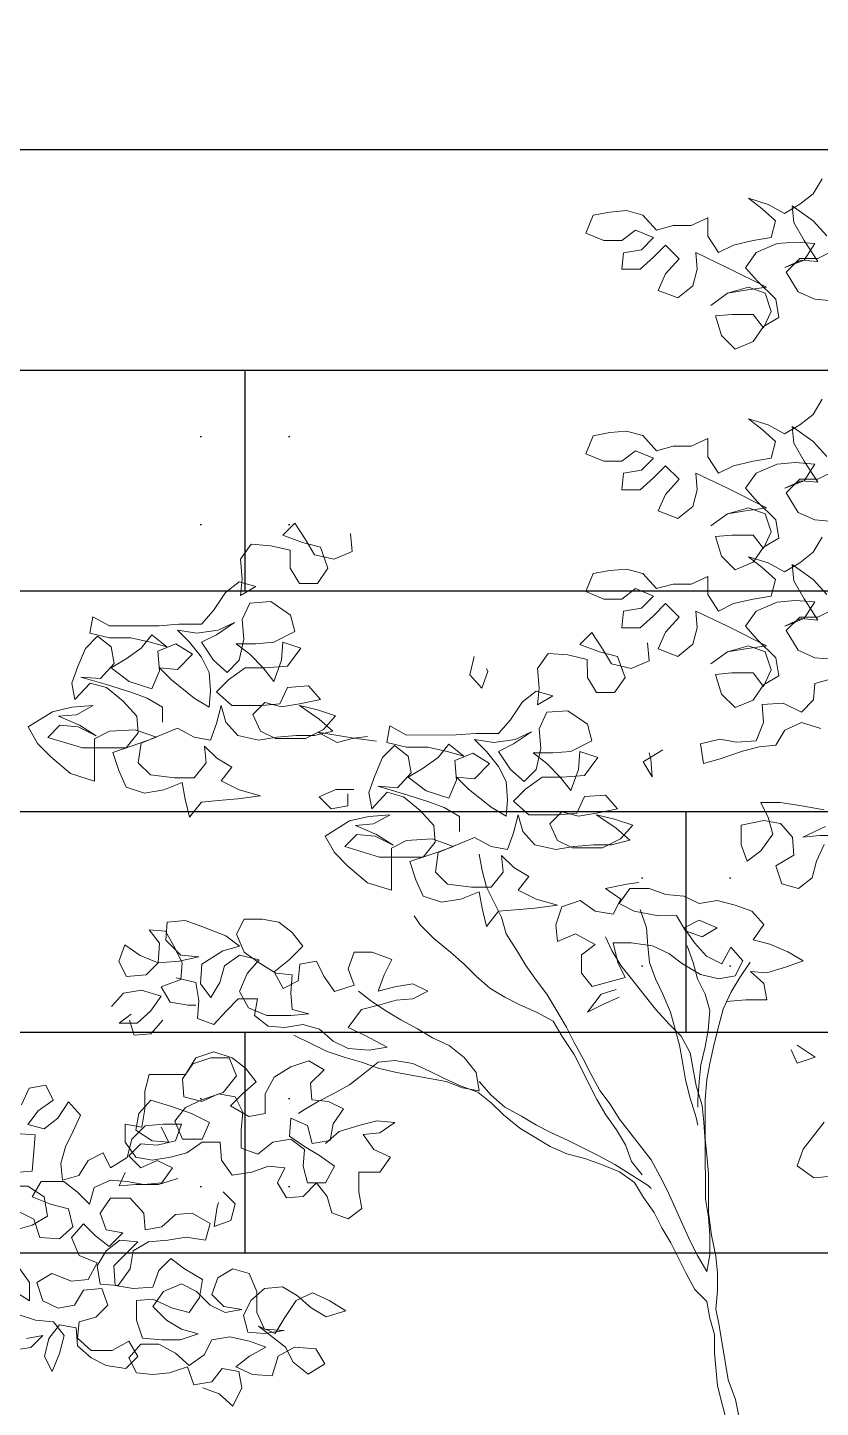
# Model space of a CAD drawing. Header units: metres. Extents: x -58 to 722, y -1100 to 345.
# Drawn here: x 32.851 to 33.21, y -18.98 to -18.355 of the extents above; entities that cross this region are included whole.
import ezdxf

# ---------------------------------------------------------------- set-up
doc = ezdxf.new("R2010")
doc.units = ezdxf.units.M
doc.header["$MEASUREMENT"] = 0
doc.layers.add('FSR_ARQ_006ARBOLES', color=74, linetype='Continuous', lineweight=0)
doc.layers.add('FSR_ARQ_008MOBILIARIO', color=115, linetype='Continuous')

# ---------------------------------------------------------------- blocks, each defined once
blk = doc.blocks.new('arboles fsr 01')
at = {"layer": 'FSR_ARQ_006ARBOLES'}
for points in [[(186.48904, -34.74289), (186.49333, -34.75004), (186.49976, -34.75505), (186.50691, -34.75935), (186.51478, -34.75507), (186.52408, -34.75222), (186.51764, -34.75722), (186.5112, -34.76293), (186.51333, -34.7708), (186.52192, -34.77224), (186.53121, -34.77439), (186.53836, -34.77798), (186.54337, -34.77011), (186.54338, -34.76153), (186.55124, -34.76511), (186.55983, -34.76512), (186.56769, -34.76728), (186.57414, -34.76013), (186.582, -34.75799), (186.58987, -34.75871), (186.59774, -34.76015), (186.60131, -34.76874), (186.59272, -34.7723), (186.58414, -34.7723), (186.57771, -34.76728), (186.56912, -34.77085), (186.57484, -34.77658), (186.58342, -34.77802), (186.58413, -34.78589), (186.57554, -34.78588), (186.56911, -34.78015), (186.56339, -34.77442), (186.55695, -34.78085), (186.56338, -34.78801), (186.56695, -34.79588), (186.55765, -34.79945), (186.5505, -34.79372), (186.54837, -34.78585), (186.54909, -34.77799), (186.53406, -34.78512), (186.51546, -34.7944), (186.52547, -34.79584), (186.53405, -34.79728), (186.54191, -34.80301), (186.53405, -34.79728), (186.52404, -34.79441), (186.51617, -34.79727), (186.5133, -34.80585), (186.51687, -34.81372), (186.52188, -34.80728), (186.5319, -34.80729), (186.53976, -34.80802), (186.53689, -34.81731), (186.53045, -34.82374), (186.52187, -34.82016), (186.51687, -34.813), (186.50972, -34.8087), (186.51116, -34.80012), (186.51975, -34.79155), (186.52548, -34.78512), (186.52048, -34.77796), (186.51047, -34.77366), (186.50189, -34.77294), (186.49259, -34.77364), (186.49759, -34.78152), (186.50688, -34.7851), (186.49902, -34.78152), (186.49115, -34.78222), (186.4976, -34.77222), (186.50261, -34.76364), (186.50334, -34.75577), (186.49332, -34.76292), (186.48687, -34.77006)], [(186.48115, -34.77578), (186.49115, -34.78079), (186.49974, -34.7808), (186.50617, -34.78724), (186.50044, -34.79654), (186.49257, -34.80011), (186.48398, -34.80081)], [(186.48904, -34.84757), (186.49333, -34.85472), (186.49976, -34.85974), (186.50691, -34.86403), (186.51478, -34.85975), (186.52408, -34.8569), (186.51764, -34.8619), (186.5112, -34.86761), (186.51333, -34.87548), (186.52192, -34.87692), (186.53121, -34.87908), (186.53836, -34.88266), (186.54337, -34.8748), (186.54338, -34.86621), (186.55124, -34.8698), (186.55983, -34.8698), (186.56769, -34.87196), (186.57414, -34.86481), (186.582, -34.86267), (186.58987, -34.86339), (186.59774, -34.86483), (186.60131, -34.87342), (186.59272, -34.87699), (186.58414, -34.87698), (186.57771, -34.87197), (186.56912, -34.87553), (186.57484, -34.88126), (186.58342, -34.8827), (186.58413, -34.89057), (186.57554, -34.89056), (186.56911, -34.88483), (186.56339, -34.8791), (186.55695, -34.88554), (186.56338, -34.89269), (186.56695, -34.90056), (186.55765, -34.90413), (186.5505, -34.8984), (186.54837, -34.89053), (186.54909, -34.88267), (186.53406, -34.88981), (186.51546, -34.89909), (186.52547, -34.90053), (186.53405, -34.90196), (186.54191, -34.90769), (186.53405, -34.90196), (186.52404, -34.89909), (186.51617, -34.90195), (186.5133, -34.91053), (186.51687, -34.9184), (186.52188, -34.91197), (186.5319, -34.91198), (186.53976, -34.9127), (186.53689, -34.92199), (186.53045, -34.92842), (186.52187, -34.92484), (186.51687, -34.91768), (186.50972, -34.91339), (186.51116, -34.9048), (186.51975, -34.89623), (186.52548, -34.8898), (186.52048, -34.88264), (186.51047, -34.87834), (186.50189, -34.87762), (186.49259, -34.87832), (186.49759, -34.8862), (186.50688, -34.88978), (186.49902, -34.8862), (186.49115, -34.88691), (186.4976, -34.8769), (186.50261, -34.86832), (186.50334, -34.86045), (186.49332, -34.8676), (186.48687, -34.87474)], [(186.48115, -34.88046), (186.49115, -34.88548), (186.49974, -34.88548), (186.50617, -34.89193), (186.50044, -34.90122), (186.49257, -34.90479), (186.48398, -34.90549)], [(186.48968, -35.00382), (186.49898, -35.00097), (186.50684, -35.00456), (186.51112, -35.01171), (186.51899, -35.01243), (186.52686, -35.01459), (186.53758, -35.01817), (186.54545, -35.02033), (186.54688, -35.01103), (186.53759, -35.00887), (186.52972, -35.0103), (186.52042, -35.00957), (186.51686, -35.00099), (186.51758, -34.99241), (186.50757, -34.99168), (186.49898, -34.99597), (186.49326, -34.99024), (186.49256, -34.98237), (186.48469, -34.98022)], [(186.48904, -34.91299), (186.49333, -34.92015), (186.49976, -34.92516), (186.50691, -34.92946), (186.51478, -34.92518), (186.52408, -34.92232), (186.51764, -34.92732), (186.5112, -34.93304), (186.51333, -34.94091), (186.52192, -34.94235), (186.53121, -34.9445), (186.53836, -34.94808), (186.54337, -34.94022), (186.54338, -34.93164), (186.55124, -34.93522), (186.55983, -34.93523), (186.56769, -34.93738), (186.57414, -34.93024), (186.582, -34.9281), (186.58987, -34.92882), (186.59774, -34.93026), (186.60131, -34.93884), (186.59272, -34.94241), (186.58414, -34.9424), (186.57771, -34.93739), (186.56912, -34.94096), (186.57484, -34.94669), (186.58342, -34.94813), (186.58413, -34.95599), (186.57554, -34.95599), (186.56911, -34.95026), (186.56339, -34.94453), (186.55695, -34.95096), (186.56338, -34.95812), (186.56695, -34.96599), (186.55765, -34.96956), (186.5505, -34.96383), (186.54837, -34.95596), (186.54909, -34.94809), (186.53406, -34.95523), (186.51546, -34.96451), (186.52547, -34.96595), (186.53405, -34.96739), (186.54191, -34.97312), (186.53405, -34.96739), (186.52404, -34.96452), (186.51617, -34.96737), (186.5133, -34.97595), (186.51687, -34.98382), (186.52188, -34.97739), (186.5319, -34.9774), (186.53976, -34.97812), (186.53689, -34.98742), (186.53045, -34.99385), (186.52187, -34.99027), (186.51687, -34.98311), (186.50972, -34.97881), (186.51116, -34.97023), (186.51975, -34.96166), (186.52548, -34.95522), (186.52048, -34.94807), (186.51047, -34.94377), (186.50189, -34.94304), (186.49259, -34.94375), (186.49759, -34.95162), (186.50688, -34.95521), (186.49902, -34.95162), (186.49115, -34.95233), (186.4976, -34.94232), (186.50261, -34.93375), (186.50334, -34.92588), (186.49332, -34.93302), (186.48687, -34.94017)], [(186.48115, -34.94589), (186.49115, -34.9509), (186.49974, -34.95091), (186.50617, -34.95735), (186.50044, -34.96664), (186.49257, -34.97021), (186.48398, -34.97092)], [(186.71293, -34.91128), (186.71221, -34.91986), (186.72079, -34.92345), (186.73009, -34.92131), (186.73439, -34.91416), (186.7394, -34.9063), (186.74512, -34.91203), (186.73581, -34.91559), (186.72723, -34.91773), (186.72365, -34.92774), (186.72865, -34.9349), (186.73723, -34.93491), (186.74153, -34.92776), (186.74153, -34.91918), (186.75083, -34.91704), (186.76013, -34.91633), (186.76513, -34.92349), (186.76441, -34.93279), (186.76512, -34.94065), (186.75797, -34.93636), (186.76584, -34.93422), (186.77227, -34.93923), (186.77798, -34.94782), (186.7837, -34.95426), (186.79443, -34.95427), (186.80372, -34.95499), (186.82732, -34.95501), (186.8352, -34.95073), (186.83662, -34.9586), (186.82732, -34.96074), (186.81731, -34.96073), (186.80801, -34.96286), (186.80014, -34.965), (186.80729, -34.95929), (186.8123, -34.96573), (186.81944, -34.97074), (186.82659, -34.97504), (186.818, -34.98147), (186.80727, -34.98503), (186.8037, -34.97645), (186.80443, -34.96715), (186.79585, -34.96357), (186.78798, -34.96857), (186.79512, -34.97573), (186.8037, -34.97502), (186.79798, -34.98073), (186.78724, -34.98931), (186.78009, -34.99359), (186.77938, -34.98572), (186.7801, -34.97714), (186.78368, -34.96999), (186.78941, -34.96285), (186.79514, -34.95713), (186.78584, -34.95855), (186.77583, -34.95711), (186.76796, -34.95353), (186.77654, -34.95926), (186.78369, -34.96284), (186.77796, -34.97142), (186.77152, -34.97713), (186.7658, -34.97141), (186.76367, -34.96139), (186.76439, -34.9521), (186.76082, -34.94423), (186.75081, -34.9435), (186.74151, -34.94993), (186.73935, -34.95779), (186.74936, -34.96281), (186.75794, -34.96353), (186.76724, -34.96354), (186.7608, -34.96854), (186.75436, -34.97497), (186.74934, -34.98141), (186.74578, -34.97139), (186.74507, -34.96281), (186.73648, -34.96566), (186.74291, -34.97425), (186.75364, -34.97497), (186.76294, -34.97498), (186.7708, -34.98071), (186.77652, -34.98644), (186.76936, -34.99287), (186.75505, -34.99285), (186.74647, -34.99213), (186.7429, -34.98426), (186.73289, -34.98354), (186.72716, -34.98997), (186.73718, -34.99212), (186.74576, -34.99356), (186.75363, -34.99142), (186.75934, -34.99715), (186.75576, -35.00501), (186.7486, -35.00858), (186.7343, -35.00857), (186.72572, -35.00427), (186.72001, -34.99783), (186.72859, -34.99497), (186.73717, -34.99284), (186.72787, -34.99927), (186.72143, -35.00498), (186.73001, -35.00713), (186.73859, -35.00714), (186.74789, -35.00787), (186.75647, -35.0093), (186.76648, -35.00717), (186.77221, -35.00074), (186.77436, -34.99287), (186.7765, -35.00146), (186.77936, -35.00933), (186.78722, -35.0079), (186.7951, -35.00362), (186.81225, -35.01079), (186.81368, -35.02008), (186.80795, -35.0258), (186.7965, -35.02722), (186.78721, -35.02721), (186.78149, -35.02006), (186.78221, -35.01219), (186.77649, -35.01791), (186.76933, -35.02219), (186.77433, -35.02863), (186.76575, -35.03291), (186.75573, -35.03577), (186.76646, -35.03721), (186.77575, -35.03793), (186.78362, -35.03865), (186.78934, -35.04581), (186.79149, -35.03723), (186.79293, -35.02936), (186.80151, -35.03295), (186.8108, -35.03439), (186.81939, -35.03153), (186.82297, -35.02367), (186.82584, -35.01509), (186.81297, -35.01079), (186.8051, -35.00792), (186.81512, -35.00435), (186.82728, -35.00508), (186.83443, -35.00866), (186.83441, -35.02869), (186.84586, -35.02512), (186.85516, -35.01726), (186.8616, -35.01083), (186.8659, -35.00297), (186.85446, -34.99581), (186.84517, -34.99365), (186.83516, -34.99293), (186.84302, -34.99723), (186.8516, -34.99795), (186.84158, -35.00223), (186.83371, -35.00723), (186.8423, -35.00295), (186.85088, -35.00224), (186.8566, -35.00797), (186.84014, -35.01296), (186.8194, -35.01294), (186.81369, -35.00578), (186.81441, -34.99791), (186.82085, -34.99077), (186.82873, -34.98434), (186.8366, -34.9822), (186.84374, -34.99007), (186.84518, -34.98221), (186.84233, -34.97434), (186.83876, -34.96575), (186.83304, -34.96003), (186.8266, -34.96503), (186.82516, -34.97289), (186.83159, -34.98005), (186.84089, -34.97934), (186.82873, -34.98291), (186.81728, -34.98647), (186.80941, -34.98933), (186.80226, -34.99361), (186.80225, -35.00076)], [(186.57196, -34.96313), (186.57124, -34.97172), (186.57982, -34.9753), (186.58912, -34.97316), (186.59341, -34.96601), (186.59843, -34.95815), (186.60414, -34.96388), (186.59484, -34.96745), (186.58626, -34.96958), (186.58267, -34.97959), (186.58767, -34.98675), (186.59626, -34.98676), (186.60055, -34.97961), (186.60056, -34.97103), (186.60986, -34.96889), (186.61916, -34.96818), (186.62416, -34.97534), (186.62343, -34.98464), (186.62414, -34.9925), (186.61699, -34.98821), (186.62486, -34.98607), (186.6313, -34.99108), (186.63701, -34.99967), (186.64273, -35.00611), (186.65345, -35.00612), (186.66275, -35.00684), (186.68635, -35.00687), (186.69422, -35.00258), (186.69565, -35.01045), (186.68635, -35.01259), (186.67633, -35.01258), (186.66703, -35.01472), (186.65917, -35.01685), (186.66632, -35.01114), (186.67132, -35.01758), (186.67847, -35.02259), (186.68562, -35.02689), (186.67703, -35.03332), (186.6663, -35.03689), (186.66273, -35.0283), (186.66345, -35.019), (186.65488, -35.01542), (186.647, -35.02042), (186.65415, -35.02758), (186.66273, -35.02687), (186.65701, -35.03259), (186.64627, -35.04116), (186.63911, -35.04544), (186.63841, -35.03758), (186.63913, -35.02899), (186.64271, -35.02184), (186.64844, -35.0147), (186.65417, -35.00898), (186.64487, -35.0104), (186.63486, -35.00896), (186.62699, -35.00538), (186.63557, -35.01111), (186.64272, -35.01469), (186.63699, -35.02327), (186.63055, -35.02899), (186.62483, -35.02326), (186.62269, -35.01324), (186.62342, -35.00395), (186.61985, -34.99608), (186.60984, -34.99535), (186.60053, -35.00178), (186.59838, -35.00965), (186.60839, -35.01466), (186.61697, -35.01538), (186.62627, -35.01539), (186.61983, -35.02039), (186.61338, -35.02682), (186.60837, -35.03326), (186.6048, -35.02324), (186.6041, -35.01466), (186.59551, -35.01751), (186.60194, -35.0261), (186.61267, -35.02682), (186.62197, -35.02683), (186.62983, -35.03256), (186.63554, -35.03829), (186.62839, -35.04472), (186.61408, -35.0447), (186.6055, -35.04398), (186.60193, -35.03611), (186.59192, -35.03539), (186.58619, -35.04182), (186.5962, -35.04397), (186.60478, -35.04541), (186.61265, -35.04327), (186.61837, -35.049), (186.61479, -35.05686), (186.60763, -35.06043), (186.59333, -35.06042), (186.58475, -35.05612), (186.57903, -35.04968), (186.58762, -35.04683), (186.5962, -35.04469), (186.5869, -35.05112), (186.58046, -35.05683), (186.58904, -35.05899), (186.59762, -35.05899), (186.60692, -35.05972), (186.6155, -35.06116), (186.62551, -35.05902), (186.63124, -35.05259), (186.63339, -35.04472), (186.63553, -35.05331), (186.63838, -35.06118), (186.64625, -35.05975), (186.65412, -35.05547), (186.67128, -35.06264), (186.6727, -35.07194), (186.66698, -35.07765), (186.65553, -35.07907), (186.64623, -35.07906), (186.64052, -35.07191), (186.64124, -35.06404), (186.63552, -35.06976), (186.62836, -35.07404), (186.63336, -35.08048), (186.62477, -35.08477), (186.61476, -35.08762), (186.62548, -35.08906), (186.63478, -35.08978), (186.64265, -35.0905), (186.64836, -35.09766), (186.65052, -35.08908), (186.65195, -35.08121), (186.66053, -35.0848), (186.66983, -35.08624), (186.67841, -35.08338), (186.682, -35.07552), (186.68487, -35.06694), (186.672, -35.06264), (186.66413, -35.05977), (186.67415, -35.0562), (186.68631, -35.05693), (186.69345, -35.06051), (186.69344, -35.08054), (186.70488, -35.07697), (186.71419, -35.06911), (186.72063, -35.06268), (186.72493, -35.05482), (186.71349, -35.04766), (186.7042, -35.0455), (186.69418, -35.04478), (186.70205, -35.04908), (186.71063, -35.0498), (186.70061, -35.05408), (186.69274, -35.05908), (186.70133, -35.0548), (186.70991, -35.05409), (186.71563, -35.05982), (186.69917, -35.06481), (186.67843, -35.06479), (186.67272, -35.05763), (186.67344, -35.04977), (186.67988, -35.04262), (186.68776, -35.03619), (186.69562, -35.03405), (186.70277, -35.04193), (186.70421, -35.03406), (186.70135, -35.02619), (186.69779, -35.0176), (186.69207, -35.01188), (186.68563, -35.01688), (186.68419, -35.02474), (186.69062, -35.0319), (186.69992, -35.03119), (186.68776, -35.03476), (186.67631, -35.03833), (186.66844, -35.04118), (186.66128, -35.04546), (186.66128, -35.05262)], [(186.6542, -34.96965), (186.65634, -34.97823), (186.65061, -34.98466), (186.64776, -34.97679), (186.64848, -34.97536)], [(186.70065, -35.00974), (186.71138, -35.00832), (186.72855, -35.00547), (186.71925, -35.01047), (186.71138, -35.00832), (186.70495, -35.0076)], [(186.56476, -35.01391), (186.57405, -35.01964), (186.56976, -35.02678), (186.57048, -35.0182), (186.5712, -35.01534)], [(186.71136, -35.03264), (186.71994, -35.03264), (186.72781, -35.03623), (186.72208, -35.04194), (186.71421, -35.04051), (186.71422, -35.03478)], [(186.48176, -35.0546), (186.49034, -35.0546), (186.49821, -35.05533), (186.48749, -35.05031)], [(186.48821, -35.04244), (186.49965, -35.04031), (186.50895, -35.03889), (186.51825, -35.0389), (186.51467, -35.04604), (186.51252, -35.05391), (186.51823, -35.06178), (186.52466, -35.06679), (186.52753, -35.05893), (186.52754, -35.04963), (186.51681, -35.04748), (186.50894, -35.0489), (186.50322, -35.05533), (186.50249, -35.06391), (186.51107, -35.06893), (186.5082, -35.07751), (186.50033, -35.07965), (186.4939, -35.07463), (186.49176, -35.06676), (186.48819, -35.05889)], [(186.53461, -35.13332), (186.52532, -35.13259), (186.5153, -35.13258), (186.51674, -35.12472), (186.52318, -35.119), (186.51532, -35.11971), (186.50602, -35.11684), (186.49816, -35.11397), (186.50531, -35.10969), (186.5139, -35.10612), (186.52177, -35.10398), (186.51677, -35.09683), (186.5225, -35.09039), (186.53036, -35.08754), (186.53895, -35.0854), (186.54753, -35.08684), (186.55469, -35.08327), (186.56327, -35.08256), (186.57114, -35.07971), (186.58044, -35.07972), (186.58544, -35.08688), (186.57828, -35.09044), (186.56684, -35.09258), (186.55825, -35.09257), (186.55396, -35.09972), (186.54609, -35.10257), (186.53894, -35.09828), (186.54752, -35.09471), (186.55467, -35.09829), (186.54966, -35.10544), (186.54393, -35.11187), (186.53678, -35.11544), (186.53249, -35.10757), (186.52676, -35.114), (186.53033, -35.12115), (186.5382, -35.12259), (186.54678, -35.12045), (186.55537, -35.11546), (186.56181, -35.11046), (186.56968, -35.10689), (186.5797, -35.10547), (186.58828, -35.10547), (186.58613, -35.11477), (186.58254, -35.12192), (186.59827, -35.12622), (186.60329, -35.11979), (186.60329, -35.11121), (186.59686, -35.1062), (186.60616, -35.1012), (186.61474, -35.10478), (186.61546, -35.09692), (186.61261, -35.08833), (186.60403, -35.08546), (186.59688, -35.09046), (186.58829, -35.09188), (186.58472, -35.08473), (186.59188, -35.07973), (186.58187, -35.07757), (186.57615, -35.07685)], [(186.79567, -35.12211), (186.78637, -35.12425), (186.78493, -35.13283), (186.78564, -35.14141), (186.77777, -35.14427), (186.77206, -35.13783), (186.76634, -35.1321), (186.75704, -35.13209), (186.75846, -35.13996), (186.75202, -35.14496), (186.74416, -35.14567), (186.73557, -35.14423), (186.72771, -35.14637), (186.72126, -35.15208), (186.71411, -35.15565), (186.70409, -35.15636), (186.69551, -35.15492), (186.70625, -35.14921), (186.71412, -35.14564), (186.70769, -35.13705), (186.69911, -35.1349), (186.69124, -35.13274), (186.68338, -35.13202), (186.67623, -35.12844), (186.68338, -35.12487), (186.69196, -35.12631), (186.69983, -35.12846), (186.69698, -35.12059), (186.69341, -35.11344), (186.70271, -35.10987), (186.71129, -35.10988), (186.71414, -35.11775), (186.71127, -35.12561), (186.72057, -35.12848), (186.72558, -35.12133), (186.72917, -35.11418), (186.73703, -35.11562), (186.73774, -35.12349), (186.74489, -35.12707), (186.74919, -35.11921), (186.74204, -35.11348), (186.73561, -35.10704), (186.74062, -35.10061), (186.74706, -35.09561), (186.75493, -35.09418), (186.76351, -35.09419), (186.76708, -35.10135), (186.7635, -35.10992), (186.75634, -35.11492), (186.74847, -35.11992), (186.7406, -35.12063), (186.74131, -35.12921), (186.74059, -35.13708), (186.73272, -35.13922), (186.7413, -35.13994), (186.75274, -35.13995), (186.76133, -35.13638), (186.76563, -35.12852), (186.76206, -35.11994), (186.75634, -35.11349), (186.76564, -35.11136), (186.77279, -35.11637), (186.77493, -35.12424), (186.77921, -35.13139), (186.78423, -35.12496), (186.78352, -35.11566), (186.77351, -35.10922), (186.76565, -35.10707), (186.77209, -35.10207), (186.78354, -35.09778), (186.79141, -35.09493), (186.79999, -35.09565), (186.80069, -35.10424), (186.79354, -35.11138), (186.78495, -35.11209), (186.79425, -35.11424), (186.80426, -35.11497), (186.81285, -35.1114), (186.82, -35.1064), (186.82286, -35.11427), (186.81927, -35.12142), (186.80998, -35.1207), (186.80426, -35.11497), (186.80355, -35.10567), (186.80857, -35.09924), (186.8007, -35.09995), (186.7964, -35.10781), (186.79282, -35.11496), (186.79353, -35.12283), (186.80282, -35.12641), (186.79852, -35.13356), (186.78994, -35.13498), (186.78636, -35.13498)], [(186.5854, -35.13122), (186.59326, -35.1348), (186.60041, -35.13838), (186.59398, -35.12979), (186.58683, -35.12764)], [(186.82641, -35.13573), (186.8207, -35.12929), (186.81212, -35.12785), (186.80282, -35.1307), (186.80782, -35.13786), (186.81425, -35.14359), (186.82283, -35.14359), (186.81711, -35.1393)], [(186.80209, -35.14214), (186.80781, -35.14859), (186.81567, -35.14931), (186.81782, -35.14216)], [(186.50098, -35.15403), (186.49239, -35.15974), (186.50097, -35.16261), (186.50384, -35.15617)], [(186.72479, -35.20072), (186.71836, -35.19499), (186.70907, -35.19212), (186.70049, -35.18997), (186.69191, -35.19068), (186.69905, -35.19569), (186.70692, -35.19641), (186.70191, -35.20356), (186.69404, -35.20713), (186.69904, -35.21428), (186.70905, -35.21429), (186.70904, -35.22359), (186.7076, -35.23146), (186.71403, -35.23647), (186.7219, -35.23362), (186.72406, -35.22575), (186.72907, -35.21932), (186.7355, -35.22576), (186.74337, -35.22648), (186.74766, -35.21934), (186.74409, -35.21218), (186.75196, -35.21147), (186.75983, -35.21434), (186.76912, -35.21578), (186.77414, -35.20863), (186.77486, -35.20005), (186.78344, -35.20006), (186.79059, -35.20507), (186.79845, -35.20722), (186.80704, -35.20866), (186.8149, -35.20724), (186.81992, -35.20009), (186.81992, -35.19151), (186.81206, -35.19293), (186.81063, -35.18435), (186.81064, -35.17577), (186.8085, -35.1679), (186.79134, -35.16788), (186.78634, -35.16001), (186.77776, -35.15714), (186.76917, -35.15999), (186.76273, -35.16499), (186.75772, -35.17143), (186.76415, -35.17715), (186.76987, -35.18288), (186.76128, -35.18788), (186.75342, -35.18644), (186.75342, -35.17714), (186.74914, -35.16927), (186.74128, -35.16426), (186.7327, -35.16139), (186.72554, -35.16568), (186.73197, -35.17212), (186.73125, -35.17998), (186.72338, -35.18069), (186.71623, -35.18426), (186.72123, -35.19142), (186.72265, -35.19929), (186.73123, -35.20073), (186.73339, -35.19214), (186.74126, -35.18858), (186.74196, -35.19716), (186.73481, -35.20216), (186.72765, -35.20644), (186.72049, -35.21144), (186.72478, -35.21931), (186.73336, -35.21932), (186.73551, -35.21146), (186.73481, -35.20359), (186.74125, -35.19859), (186.74983, -35.20003), (186.75697, -35.20576), (186.76484, -35.2029), (186.76485, -35.19432), (186.76414, -35.18574), (186.76773, -35.17859), (186.7756, -35.17716), (186.78346, -35.18075), (186.79204, -35.17861), (186.79277, -35.17003), (186.78777, -35.16287), (186.77919, -35.16), (186.7706, -35.15999), (186.76702, -35.16857), (186.77345, -35.17645), (186.78346, -35.18003), (186.79132, -35.18362), (186.79632, -35.19006), (186.79274, -35.19864), (186.78344, -35.19863), (186.77987, -35.19076), (186.78846, -35.18647), (186.79848, -35.18291), (186.80778, -35.18005), (186.81349, -35.1865), (186.81492, -35.19436), (186.80704, -35.19936), (186.79918, -35.20007), (186.80276, -35.19292)], [(186.78311, -35.31667), (186.77524, -35.31952), (186.7688, -35.32524), (186.76451, -35.31665), (186.76595, -35.30879), (186.77382, -35.30736), (186.77882, -35.31381), (186.7874, -35.31524), (186.79027, -35.30666), (186.79885, -35.30953), (186.80672, -35.31025), (186.81458, -35.30955), (186.81817, -35.3024), (186.81245, -35.29596), (186.80387, -35.29595), (186.796, -35.30023), (186.78956, -35.30595), (186.78241, -35.30094), (186.77884, -35.29378), (186.77026, -35.29234), (186.76096, -35.29448), (186.75309, -35.29733), (186.76095, -35.30163), (186.76738, -35.30664), (186.75951, -35.31021), (186.75022, -35.31092), (186.74736, -35.30162), (186.7395, -35.29732), (186.72949, -35.29803), (186.72519, -35.30517), (186.73305, -35.31019), (186.74021, -35.30447), (186.74379, -35.29732), (186.75667, -35.28732), (186.7488, -35.29089), (186.74452, -35.28374), (186.7388, -35.27515), (186.73094, -35.27156), (186.72307, -35.27513), (186.7152, -35.28013), (186.72449, -35.283), (186.73165, -35.27872), (186.73809, -35.273), (186.74525, -35.26872), (186.75383, -35.26944), (186.76026, -35.27517), (186.76383, -35.28232), (186.76168, -35.29019), (186.75381, -35.2909), (186.74451, -35.28946), (186.75381, -35.28875), (186.75739, -35.28089), (186.7574, -35.27087), (186.76099, -35.26229), (186.76886, -35.26016), (186.776, -35.26445), (186.77886, -35.27232), (186.77313, -35.27804), (186.76455, -35.27946), (186.77241, -35.2809), (186.77957, -35.27733), (186.78601, -35.2709), (186.79317, -35.26733), (186.80175, -35.27091), (186.80675, -35.27807), (186.8003, -35.2845), (186.79315, -35.28879), (186.78528, -35.29092), (186.79386, -35.29379), (186.80244, -35.2938), (186.81174, -35.29309), (186.81461, -35.28452), (186.81462, -35.27522), (186.80675, -35.2745), (186.79745, -35.27878), (186.78958, -35.28092), (186.78458, -35.27376), (186.78316, -35.26518), (186.79174, -35.26018), (186.79818, -35.25518), (186.8039, -35.2609), (186.80675, -35.26877), (186.81605, -35.2695), (186.82464, -35.26807), (186.82536, -35.25878), (186.81393, -35.24732), (186.82251, -35.24662), (186.82894, -35.25163), (186.83323, -35.25878), (186.83179, -35.26737), (186.8232, -35.26807), (186.81749, -35.2602), (186.81607, -35.25162), (186.80892, -35.24732), (186.79962, -35.2466), (186.79104, -35.24516), (186.78174, -35.24658), (186.7796, -35.23871), (186.78819, -35.23371), (186.79606, -35.23443), (186.80249, -35.24016), (186.81036, -35.2416), (186.81108, -35.23373), (186.81752, -35.22659), (186.82682, -35.2266), (186.83182, -35.23375), (186.82895, -35.24162), (186.82108, -35.24304), (186.82751, -35.24948), (186.83395, -35.24448), (186.83968, -35.23877), (186.8454, -35.24521), (186.84181, -35.25379), (186.83323, -35.25735), (186.83751, -35.26523), (186.84538, -35.26595), (186.85468, -35.26238), (186.86183, -35.26668), (186.85896, -35.27526), (186.8518, -35.27883), (186.84394, -35.27739), (186.83965, -35.27023), (186.83107, -35.26951), (186.8282, -35.27738), (186.83392, -35.2831), (186.84178, -35.28526), (186.84249, -35.29312), (186.83605, -35.29884), (186.82604, -35.29883), (186.81817, -35.29453), (186.81388, -35.30168), (186.81959, -35.30741), (186.82889, -35.30598), (186.83605, -35.30241), (186.84249, -35.2967), (186.84321, -35.28812), (186.85108, -35.28669), (186.85608, -35.29314), (186.85822, -35.30172), (186.85464, -35.30887), (186.85107, -35.30028), (186.84893, -35.2917), (186.85394, -35.28527), (186.86253, -35.28456), (186.87111, -35.28171)], [(186.86681, -35.29315), (186.85894, -35.29171), (186.86466, -35.29743), (186.87396, -35.29887)], [(186.87042, -35.25953), (186.8654, -35.26668), (186.86539, -35.27526), (186.87327, -35.27026)], [(186.86906, -35.18229), (186.86549, -35.17442), (186.85762, -35.17298), (186.85404, -35.18013), (186.86119, -35.18515), (186.86619, -35.19159), (186.85832, -35.19372), (186.85189, -35.18871), (186.84689, -35.18084), (186.84116, -35.18727), (186.84473, -35.19514), (186.8483, -35.2023), (186.85044, -35.21017), (186.84971, -35.21803), (186.84185, -35.21588), (186.83756, -35.20873), (186.83041, -35.20514), (186.82683, -35.21229), (186.81897, -35.20728), (186.81683, -35.19869), (186.8104, -35.19225), (186.80182, -35.19153), (186.79324, -35.19152), (186.79609, -35.19939), (186.80467, -35.20154), (186.81254, -35.20084), (186.81825, -35.20656), (186.81253, -35.21228), (186.80466, -35.20869), (186.79751, -35.21226), (186.80251, -35.21942), (186.81109, -35.22014), (186.81896, -35.21872), (186.82683, -35.21801), (186.83469, -35.2216), (186.83683, -35.22947), (186.84256, -35.22375), (186.849, -35.21875), (186.85972, -35.21876), (186.86401, -35.22591), (186.85542, -35.22948), (186.84684, -35.23162), (186.84469, -35.2402), (186.85112, -35.24593), (186.86042, -35.24522), (186.86328, -35.23664), (186.87187, -35.23236)], [(186.87186, -35.24166), (186.864, -35.2395), (186.85685, -35.23521), (186.85829, -35.22591), (186.86616, -35.22091), (186.87546, -35.22092)], [(186.8726, -35.21448), (186.86402, -35.21376), (186.86331, -35.20446), (186.86261, -35.19659), (186.8719, -35.19588)], [(186.48807, -35.19049), (186.49807, -35.20337), (186.50093, -35.21124), (186.49306, -35.21696), (186.48447, -35.21623)], [(186.79487, -35.21723), (186.80416, -35.2201), (186.81489, -35.22011), (186.82276, -35.22083), (186.8199, -35.2144)], [(186.77341, -35.22365), (186.76768, -35.22937), (186.76982, -35.23724), (186.77768, -35.2401), (186.77626, -35.2308), (186.77555, -35.22866)]]:
    blk.add_lwpolyline(points, dxfattribs=at)
at = {"layer": 'FSR_ARQ_006ARBOLES', "color": 35}
for points in [[(186.65197, -35.06333), (186.65053, -35.0712), (186.64838, -35.07907), (186.64122, -35.09336), (186.63906, -35.10123), (186.63405, -35.10909), (186.62975, -35.11624), (186.62474, -35.12339), (186.61973, -35.12982), (186.61543, -35.13697), (186.61041, -35.14554), (186.60683, -35.15269), (186.60253, -35.16056), (186.59895, -35.1677), (186.59465, -35.17557), (186.58964, -35.182), (186.58534, -35.18915), (186.57031, -35.20845), (186.56601, -35.21631), (186.56242, -35.22346), (186.55167, -35.24705), (186.54809, -35.2542), (186.54379, -35.26135), (186.54237, -35.25348), (186.54238, -35.24418), (186.5431, -35.2356), (186.54454, -35.22702), (186.54457, -35.19984), (186.54529, -35.19054), (186.54601, -35.18268), (186.54888, -35.17338), (186.55176, -35.15765), (186.55605, -35.14979), (186.56178, -35.14407), (186.56823, -35.13692), (186.57825, -35.12406), (186.58469, -35.1162), (186.58899, -35.10905), (186.59186, -35.10262)], [(186.57542, -35.08973), (186.57255, -35.09831), (186.57183, -35.10689), (186.57111, -35.11475), (186.56824, -35.12262), (186.56466, -35.12977), (186.56107, -35.13835), (186.55677, -35.15408), (186.55533, -35.16194), (186.55389, -35.17052), (186.55174, -35.1791), (186.54887, -35.1884), (186.54815, -35.19198)], [(186.57459, -35.2156), (186.5796, -35.20917), (186.58247, -35.2013), (186.58677, -35.19416), (186.59178, -35.18701), (186.59608, -35.17986), (186.60683, -35.15841), (186.61256, -35.14984), (186.61685, -35.14269), (186.62472, -35.13841), (186.63259, -35.13484), (186.63975, -35.13127), (186.64691, -35.12698), (186.65335, -35.12127), (186.65907, -35.11555), (186.66552, -35.10983), (186.67339, -35.10341), (186.67983, -35.09697), (186.6827, -35.09269)], [(186.55323, -35.10687), (186.55037, -35.11474), (186.54821, -35.1226), (186.54463, -35.12975), (186.54248, -35.13761), (186.54318, -35.14691), (186.54461, -35.15478), (186.54674, -35.16337), (186.54745, -35.17123), (186.54816, -35.17982), (186.54816, -35.18339)], [(186.52319, -35.11471), (186.52819, -35.12187), (186.53247, -35.12902), (186.53604, -35.13689), (186.53818, -35.14476), (186.54032, -35.15335), (186.54245, -35.16265), (186.54388, -35.17052), (186.54458, -35.17981), (186.54457, -35.19841), (186.54384, -35.20628), (186.54312, -35.21486), (186.5431, -35.23345), (186.54166, -35.24418), (186.53951, -35.25419), (186.53879, -35.26206), (186.53878, -35.27064), (186.53949, -35.27922), (186.53805, -35.28709), (186.53373, -35.31283), (186.53015, -35.32212), (186.52871, -35.32999)], [(186.73986, -35.14924), (186.72412, -35.15709), (186.71553, -35.15994), (186.70767, -35.16208), (186.6998, -35.16494), (186.69121, -35.16707), (186.66761, -35.17134), (186.65974, -35.1742), (186.65187, -35.17562), (186.65331, -35.16704), (186.65903, -35.15989), (186.66619, -35.15418), (186.67406, -35.15061), (186.68122, -35.14632), (186.68909, -35.14204), (186.69624, -35.13776), (186.7034, -35.13276), (186.70913, -35.12847)], [(186.53443, -35.33214), (186.53658, -35.32428), (186.53874, -35.3157), (186.54018, -35.29996), (186.54019, -35.29138), (186.54234, -35.28352), (186.54378, -35.27565), (186.54951, -35.26993), (186.55381, -35.26207), (186.56097, -35.24777), (186.56527, -35.24062), (186.56885, -35.23348), (186.57386, -35.22633), (186.57816, -35.21918), (186.58532, -35.21418), (186.5939, -35.21061), (186.60177, -35.20776), (186.61036, -35.20562), (186.61823, -35.20205), (186.63254, -35.19348), (186.64041, -35.18705), (186.64614, -35.18134), (186.65258, -35.17634), (186.66045, -35.17348), (186.66832, -35.16991), (186.67548, -35.16634), (186.68335, -35.16278), (186.69193, -35.16135), (186.6998, -35.16208), (186.70695, -35.1678), (186.71338, -35.17282), (186.72124, -35.17711), (186.72839, -35.1807), (186.73554, -35.18499), (186.73768, -35.18643)], [(186.65187, -35.17133), (186.64614, -35.17776), (186.6397, -35.18348), (186.63183, -35.18776), (186.62468, -35.19205), (186.61752, -35.19561), (186.60965, -35.19918), (186.59534, -35.20632), (186.58747, -35.21061), (186.57172, -35.2206), (186.57029, -35.22203)]]:
    blk.add_lwpolyline(points, dxfattribs=at)

msp = doc.modelspace()

# ---------------------------------------------------------------- hatches: boundary and pattern name
at = {"layer": 'FSR_ARQ_008MOBILIARIO', "ltscale": 0.005}
h = msp.add_hatch(dxfattribs=at)
h.set_pattern_fill('BOARDWN', color=256, scale=0.05, pattern_type=2)
h.set_pattern_definition([(0, (32.14936, -14.61053), (0, 0.1), []), (90, (32.14936, -14.61053), (-0.2, 0.2), [0.1, -0.7]), (90, (32.16936, -14.58053), (-0.2, 0.2), [0, -0.04, 0, -0.76]), (90, (32.92936, -14.58053), (-0.2, 0.2), [0, -0.04, 0, -0.76]), (90, (32.54936, -14.51053), (-0.2, 0.2), [0.1, -0.7]), (90, (32.52936, -14.48053), (-0.2, 0.2), [0, -0.04, 0, -0.76]), (90, (32.56936, -14.48053), (-0.2, 0.2), [0, -0.04, 0, -0.76])])
h.paths.add_polyline_path([(34.54906, -18.30116), (32.04906, -18.31116), (32.04906, -20.94116), (34.54906, -20.94116)])

# ---------------------------------------------------------------- block references
at = {"layer": 'FSR_ARQ_006ARBOLES', "xscale": -0.9551441900355857, "yscale": 0.9551441900355857, "zscale": 0.9551441900355857}
msp.add_blockref('arboles fsr 01', (211.33516, 14.7609), dxfattribs=at)

doc.saveas('drawing.dxf')
